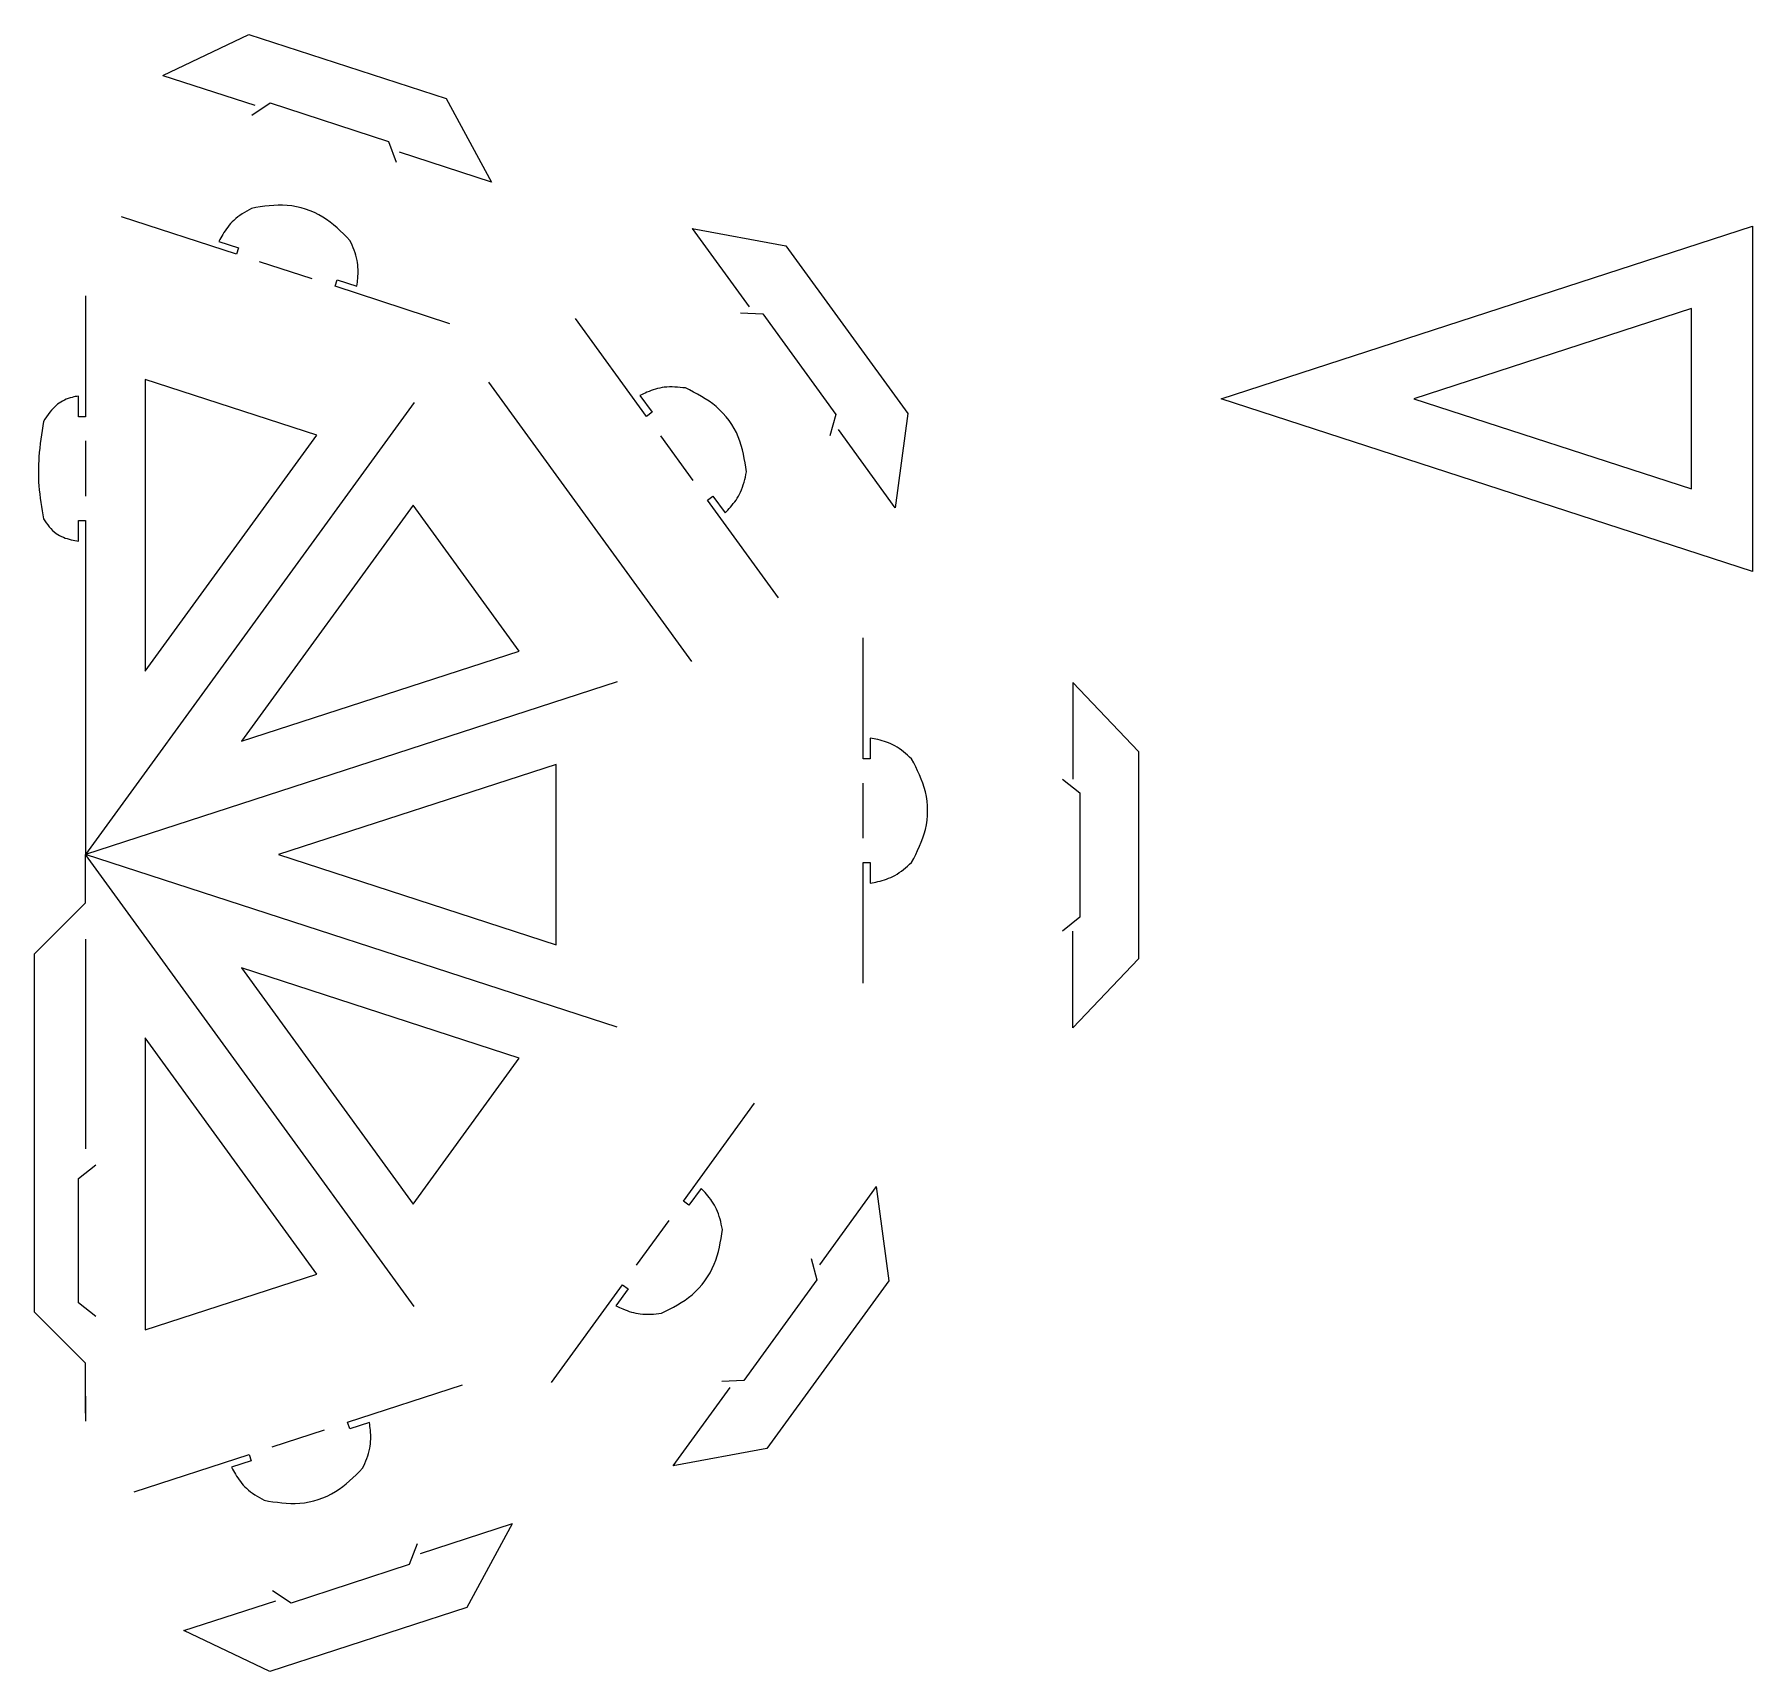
# Model space of a CAD drawing. Extents: x 4 to 194, y 108 to 289.
import ezdxf

# ---------------------------------------------------------------- set-up
doc = ezdxf.new("R2010")
doc.units = 0
doc.layers.get('0').update_dxf_attribs({"linetype": 'CONTINUOUS'})

msp = doc.modelspace()

# ---------------------------------------------------------------- linework, layer by layer
at = {"color": 5}
for p, q in [((18.466397, 284.169424), (27.950421, 288.699413)), ((27.950421, 288.699413), (49.691572, 281.635285)), ((28.259061, 279.785774), (30.297148, 281.126594)), ((30.297148, 281.126594), (43.34184, 276.888118)), ((49.691572, 281.635285), (54.701649, 272.395877)), ((43.34184, 276.888118), (44.202573, 274.605414)), ((26.572244, 264.428512), (13.889905, 268.549253)), ((76.84312, 267.282004), (87.178518, 265.372271)), ((24.6336, 265.85963), (26.807715, 265.153216)), ((87.178518, 265.372271), (100.615287, 246.878145)), ((26.807715, 265.153216), (26.572244, 264.428512)), ((37.44282, 260.896447), (37.678292, 261.621151)), ((37.678292, 261.621151), (39.852405, 260.914741)), ((9.926093, 259.837521), (9.926092, 246.502521)), ((50.125159, 256.775706), (37.44282, 260.896447)), ((82.188905, 257.979573), (84.625869, 257.866363)), ((84.625869, 257.866363), (92.68793, 246.769884)), ((71.797472, 246.546776), (63.959356, 257.335017)), ((35.424906, 244.470267), (16.499728, 250.619432)), ((16.499728, 250.619432), (16.499728, 218.421994)), ((9.164092, 246.502521), (9.164092, 248.788521)), ((71.070267, 248.844082), (72.413944, 246.994669)), ((9.926092, 246.502521), (9.164092, 246.502521)), ((72.413944, 246.994669), (71.797472, 246.546776)), ((92.68793, 246.769884), (92.042539, 244.417212)), ((100.615287, 246.878145), (99.237738, 236.458458)), ((16.499728, 218.421994), (35.424906, 244.470267)), ((78.515859, 237.299712), (79.132328, 237.747604)), ((86.353975, 226.511471), (78.515859, 237.299712)), ((79.132328, 237.747604), (80.476005, 235.89819)), ((9.164092, 232.786521), (9.164092, 235.072521)), ((9.164092, 235.072521), (9.926092, 235.072521)), ((9.926092, 235.072521), (9.92609, 198.190431)), ((46.061269, 236.742498), (27.136088, 210.694225)), ((57.757672, 220.64378), (46.061269, 236.742498)), ((95.710719, 208.759823), (95.710719, 222.094823)), ((27.136088, 210.694225), (57.757672, 220.64378)), ((118.82043, 217.187777), (126.05943, 209.567777)), ((96.472719, 211.045823), (96.472719, 208.759823)), ((96.472719, 208.759823), (95.710719, 208.759823)), ((126.05943, 209.567777), (126.05943, 186.707777)), ((61.8204, 208.139987), (31.19882, 198.190431)), ((61.820402, 188.240876), (61.8204, 208.139987)), ((117.67743, 206.519777), (119.58243, 204.995777)), ((119.58243, 204.995777), (119.58243, 191.279777)), ((9.92609, 192.888509), (9.926095, 198.190431)), ((31.19882, 198.190431), (61.820402, 188.240876)), ((95.710719, 183.994823), (95.710719, 197.329823)), ((95.710719, 197.329823), (96.472719, 197.329823)), ((96.472719, 197.329823), (96.472719, 195.043823)), ((4.281603, 187.244022), (9.92609, 192.888509)), ((119.58243, 191.279777), (117.67743, 189.755777)), ((4.281603, 147.722325), (4.281603, 187.244022)), ((126.05943, 186.707777), (118.82043, 179.087777)), ((27.136094, 185.686635), (46.061272, 159.638359)), ((57.757675, 175.73708), (27.136094, 185.686635)), ((16.499725, 177.958866), (16.499725, 145.761428)), ((35.424903, 151.91059), (16.499725, 177.958866)), ((46.061272, 159.638359), (57.757675, 175.73708)), ((75.865301, 159.962319), (83.703417, 170.75056)), ((9.164088, 162.451339), (11.069088, 163.975339)), ((9.164087, 148.735339), (9.164088, 162.451339)), ((77.825448, 161.363841), (76.481771, 159.514427)), ((97.144865, 161.571161), (98.522415, 151.151474)), ((76.481771, 159.514427), (75.865301, 159.962319)), ((89.949666, 153.612407), (90.595058, 151.259735)), ((16.499725, 145.761428), (35.424903, 151.91059)), ((61.308798, 139.927014), (69.146914, 150.715255)), ((69.763386, 150.267362), (68.419709, 148.417949)), ((69.146914, 150.715255), (69.763386, 150.267362)), ((90.595058, 151.259735), (82.532996, 140.163256)), ((98.522415, 151.151474), (85.085645, 132.657348)), ((11.069087, 147.211339), (9.164087, 148.735339)), ((9.92609, 142.077838), (4.281603, 147.722325)), ((9.926087, 136.543339), (9.92609, 142.077838)), ((38.836312, 135.548683), (51.518651, 139.669424)), ((82.532996, 140.163256), (80.096033, 140.050046)), ((39.071784, 134.823979), (38.836312, 135.548683)), ((41.2459, 135.53039), (39.071784, 134.823979)), ((15.283399, 127.895878), (27.965737, 132.016619)), ((28.201208, 131.291914), (26.027093, 130.585501)), ((27.965737, 132.016619), (28.201208, 131.291914)), ((85.085645, 132.657348), (74.750247, 130.747615)), ((56.997498, 124.342449), (51.987422, 115.103041)), ((46.49842, 122.132914), (45.637687, 119.850208)), ((45.637687, 119.850208), (32.592998, 115.611732)), ((32.592998, 115.611732), (30.55491, 116.952553)), ((51.987422, 115.103041), (30.246269, 108.038914)), ((30.246269, 108.038914), (20.762245, 112.568903))]:
    msp.add_line(p, q, dxfattribs=at)
at = {"color": 1}
for p, q in [((18.466397, 284.169424), (28.612267, 280.872831)), ((54.701649, 272.395877), (44.55578, 275.692469)), ((76.84312, 267.282004), (83.113612, 258.651412)), ((34.906354, 261.720595), (29.10871, 263.604364)), ((46.161345, 248.063975), (9.926093, 198.190429)), ((99.237738, 236.458458), (92.967246, 245.089051)), ((9.926092, 243.835521), (9.926092, 237.739521)), ((76.948236, 239.45736), (73.365095, 244.389128)), ((68.555963, 217.240429), (9.926093, 198.190429)), ((118.82043, 217.187777), (118.82043, 206.519777)), ((95.710719, 199.996823), (95.710719, 206.092823)), ((46.161342, 148.316885), (9.92609, 198.190431)), ((68.555963, 179.140429), (9.926095, 198.190431)), ((118.82043, 179.087777), (118.82043, 189.755777)), ((9.92609, 188.850445), (9.92609, 165.72688)), ((97.144865, 161.571161), (90.874373, 152.940568)), ((70.714537, 152.872903), (74.297678, 157.804671)), ((74.750247, 130.747615), (81.020739, 139.378207)), ((30.502205, 132.840767), (36.299846, 134.724535)), ((56.997498, 124.342449), (46.851626, 121.045856)), ((20.762245, 112.568903), (30.908117, 115.865495))]:
    msp.add_line(p, q, dxfattribs=at)
at = {"color": 7}
for p, q in [((135.182443, 248.492185), (193.812315, 267.542185)), ((193.812315, 267.542185), (193.812315, 229.442185)), ((187.076752, 258.441743), (156.455172, 248.492188)), ((187.076755, 238.542632), (187.076752, 258.441743)), ((54.378959, 250.305141), (76.773577, 219.481595)), ((193.812315, 229.442185), (135.182443, 248.492185)), ((156.455172, 248.492188), (187.076755, 238.542632))]:
    msp.add_line(p, q, dxfattribs=at)
at = {"color": 5}
for points, knots in [([(28.22054, 269.501448), (27.533787, 269.104425), (26.268804, 268.373119), (25.222957, 266.94427), (24.770804, 266.112137), (24.6336, 265.85963)], [0, 0, 0, 0, 2.353977, 4.335973, 5.199407, 5.199407, 5.199407, 5.199407]), ([(39.091116, 265.969383), (38.156204, 266.910945), (36.238553, 268.842233), (32.216932, 270.148937), (29.530337, 269.713659), (28.22054, 269.501448)], [0, 0, 0, 0, 3.946774, 8.095441, 12.042216, 12.042216, 12.042216, 12.042216]), ([(39.852405, 260.914741), (39.889825, 261.19967), (40.013141, 262.138648), (40.006889, 263.909344), (39.413347, 265.244522), (39.091116, 265.969383)], [0, 0, 0, 0, 0.863434, 2.845429, 5.199406, 5.199406, 5.199406, 5.199406]), ([(9.164092, 248.788521), (8.920781, 248.748043), (8.097492, 248.611076), (6.532186, 247.875404), (5.74185, 246.673244), (5.281146, 245.97248)], [0, 0, 0, 0, 0.740628, 2.506048, 4.973445, 4.973445, 4.973445, 4.973445]), ([(76.112768, 249.682023), (75.323809, 249.764488), (73.870565, 249.916387), (72.184602, 249.375158), (71.329687, 248.967718), (71.070267, 248.844082)], [0, 0, 0, 0, 2.353976, 4.335971, 5.199405, 5.199405, 5.199405, 5.199405]), ([(82.831155, 240.434958), (82.628231, 241.746226), (82.212001, 244.435838), (79.726502, 247.856834), (77.297151, 249.083826), (76.112768, 249.682023)], [0, 0, 0, 0, 3.946776, 8.095443, 12.042217, 12.042217, 12.042217, 12.042217]), ([(5.281146, 245.97248), (5.078288, 244.677106), (4.710621, 242.32932), (4.697633, 238.708601), (5.077583, 236.44453), (5.281145, 235.231534)], [0, 0, 0, 0, 3.929678, 7.122307, 10.806771, 10.806771, 10.806771, 10.806771]), ([(80.476005, 235.89819), (80.673756, 236.106708), (81.325438, 236.793875), (82.36117, 238.230073), (82.665783, 239.65913), (82.831155, 240.434958)], [0, 0, 0, 0, 0.863435, 2.845431, 5.199408, 5.199408, 5.199408, 5.199408]), ([(5.281145, 235.231534), (5.697627, 234.63653), (6.468922, 233.534625), (8.031454, 232.976331), (8.894363, 232.831723), (9.164092, 232.786521)], [0, 0, 0, 0, 2.125664, 3.936583, 4.760038, 4.760038, 4.760038, 4.760038]), ([(101.044719, 208.759823), (100.45491, 209.290277), (99.368495, 210.267362), (97.686394, 210.820483), (96.755266, 210.993363), (96.472719, 211.045823)], [0, 0, 0, 0, 2.353977, 4.335973, 5.199407, 5.199407, 5.199407, 5.199407]), ([(101.044719, 197.329823), (101.651294, 198.509937), (102.895471, 200.930531), (102.895471, 205.159114), (101.651294, 207.579709), (101.044719, 208.759823)], [0, 0, 0, 0, 3.946775, 8.095441, 12.042216, 12.042216, 12.042216, 12.042216]), ([(96.472719, 195.043823), (96.755266, 195.096283), (97.686394, 195.269163), (99.368495, 195.822284), (100.45491, 196.799369), (101.044719, 197.329823)], [0, 0, 0, 0, 0.863434, 2.84543, 5.199407, 5.199407, 5.199407, 5.199407]), ([(80.180598, 156.827073), (80.015225, 157.602901), (79.710612, 159.031958), (78.67488, 160.468156), (78.023198, 161.155323), (77.825448, 161.363841)], [0, 0, 0, 0, 2.353977, 4.335973, 5.199408, 5.199408, 5.199408, 5.199408]), ([(73.46221, 147.580009), (74.646593, 148.178205), (77.075944, 149.405197), (79.561443, 152.826193), (79.977673, 155.515805), (80.180598, 156.827073)], [0, 0, 0, 0, 3.946775, 8.095442, 12.042217, 12.042217, 12.042217, 12.042217]), ([(68.419709, 148.417949), (68.679129, 148.294313), (69.534044, 147.886873), (71.220008, 147.345645), (72.673252, 147.497543), (73.46221, 147.580009)], [0, 0, 0, 0, 0.863433, 2.845429, 5.199405, 5.199405, 5.199405, 5.199405]), ([(40.484611, 130.475747), (40.806842, 131.200609), (41.400384, 132.535787), (41.406635, 134.306482), (41.28332, 135.245461), (41.2459, 135.53039)], [0, 0, 0, 0, 2.353977, 4.335972, 5.199406, 5.199406, 5.199406, 5.199406]), ([(26.027093, 130.585501), (26.164297, 130.332993), (26.616451, 129.500861), (27.662298, 128.072012), (28.927282, 127.340705), (29.614035, 126.943683)], [0, 0, 0, 0, 0.863434, 2.84543, 5.199408, 5.199408, 5.199408, 5.199408]), ([(29.614035, 126.943683), (30.923831, 126.731471), (33.610425, 126.296194), (37.632046, 127.602898), (39.549698, 129.534186), (40.484611, 130.475747)], [0, 0, 0, 0, 3.946773, 8.09544, 12.042216, 12.042216, 12.042216, 12.042216])]:
    msp.add_open_spline(points, degree=3, knots=knots, dxfattribs=at)
at = {"color": 1}
msp.add_open_spline([(9.92609, 138.446406), (9.92609, 137.796313), (9.92609, 136.906712), (9.92609, 135.982897), (9.92609, 135.709173), (9.92609, 135.674958)], degree=3, knots=[0, 0, 0, 0, 1.950278, 2.668801, 2.771448, 2.771448, 2.771448, 2.771448], dxfattribs=at)

doc.saveas('drawing.dxf')
